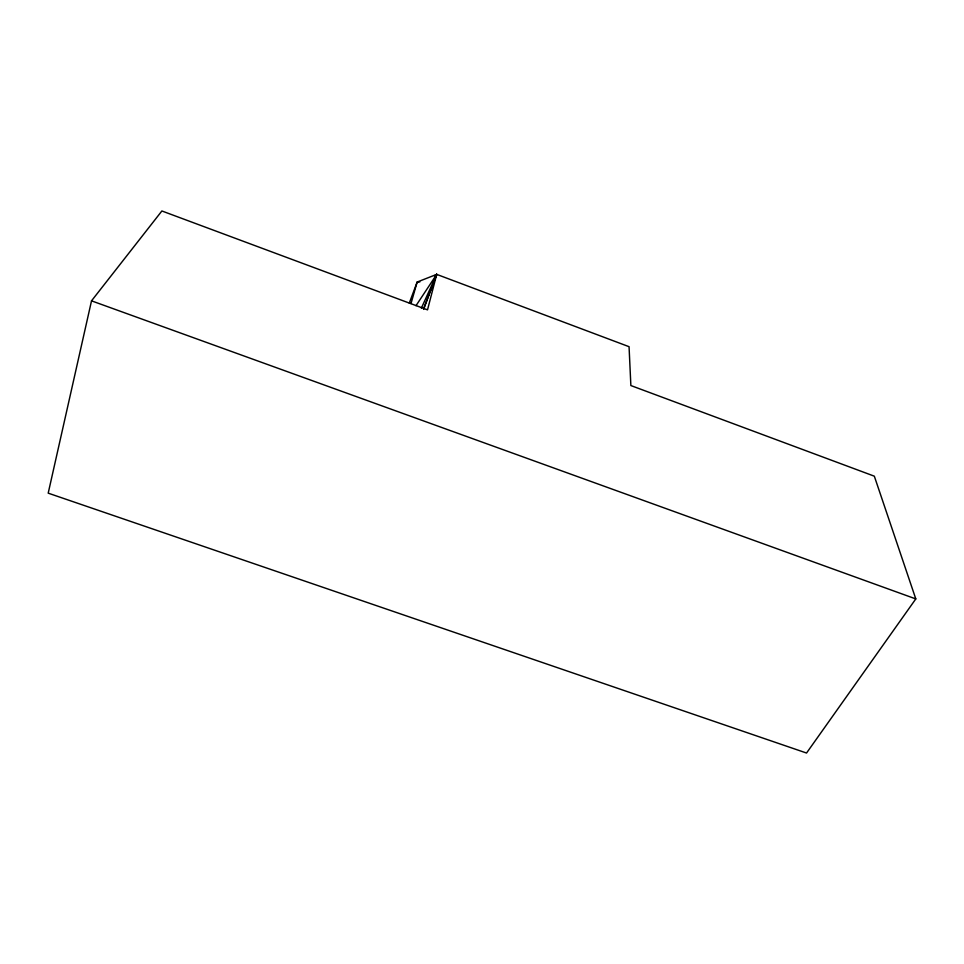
<?xml version="1.0" encoding="UTF-8"?>
<svg xmlns="http://www.w3.org/2000/svg" width="964" height="964" viewBox="0 0 964 964"><rect width="100%" height="100%" fill="white"/><g stroke="black" fill="none" stroke-linecap="round" stroke-linejoin="round"><path stroke-width="1.45" d="M434.403 275.849L436.704 274.378L427.522 309.854L161.88 210.971L91.52 300.84L48.2 493.158L806.543 753.029L915.8 598.921L874.324 476.18L630.866 385.552L629.058 346.691L436.704 274.378L417.159 282.042L409.29 303.094M411.001 303.527L417.159 282.042L419.846 281.934M423.606 309.372L436.704 274.378L434.897 276.608M423.666 308.54L436.704 274.378L416.002 305.684M421.376 308.118L436.704 274.378M91.52 300.84L915.8 598.921"/></g></svg>
